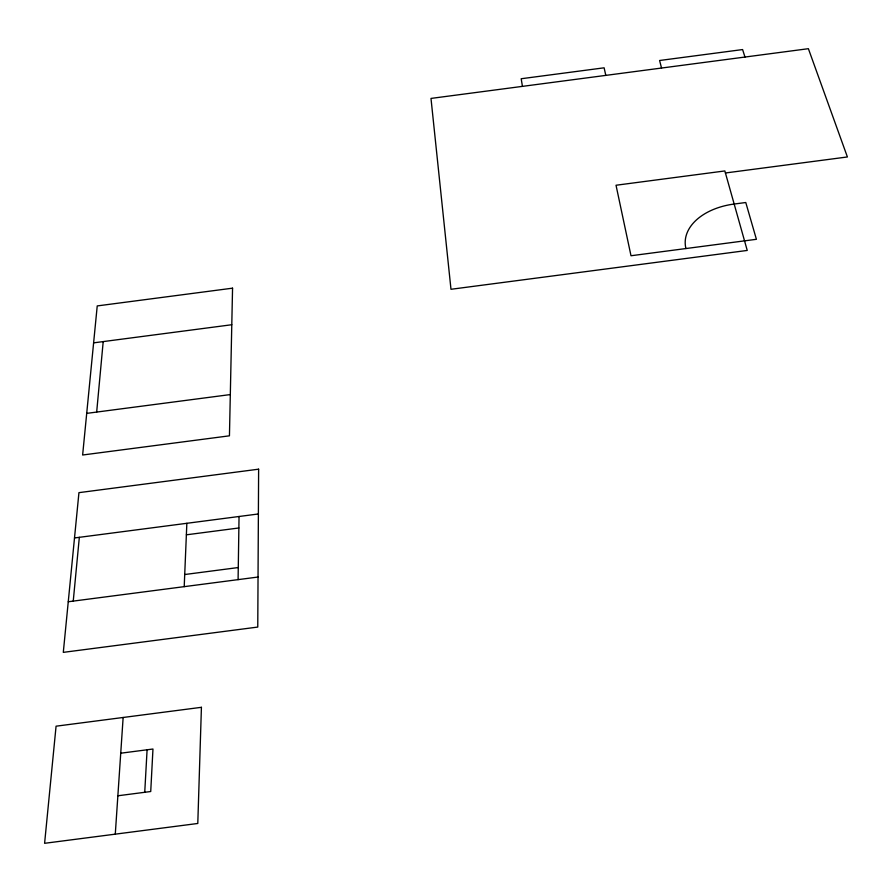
<?xml version="1.0" encoding="UTF-8"?>
<svg xmlns="http://www.w3.org/2000/svg" width="892" height="892" viewBox="0 0 892 892"><rect width="100%" height="100%" fill="white"/><g stroke="black" fill="none" stroke-linecap="round" stroke-linejoin="round"><path stroke-width="1.34" d="M238.086 579.633L239.045 516.49M184.209 586.657L186.852 523.303M144.738 792.297L147.091 749.793M115.28 834.154L123.141 717.48M96.671 412.071L103.204 341.591M73.244 601.108L79.332 537.33M725.43 172.981L847.4 156.959L808.386 48.692L430.992 98.421L450.984 289.287L747.24 250.44L724.85 170.941L616.026 185.246L631.001 255.748L756.405 239.301L745.779 202.517L734.172 204.034A59.597 38.423 -1.4 0 0 685.926 248.545M93.615 342.851L231.786 324.733M86.714 413.375L230.314 394.576M74.504 537.954L258.39 513.97M186.372 534.821L238.866 527.975M184.711 574.526L238.264 567.546M68.26 601.754L258.044 577.035M120.732 753.205L152.967 749.024L150.726 791.516L117.867 795.776M744.976 57.055L742.601 49.562L659.589 60.5L661.541 68.048M605.802 75.396L604.118 67.814L521.184 78.741L522.444 86.379M258.624 469.181L257.766 627.065L63.299 652.364L78.942 492.652L258.624 469.181M232.556 288.172L229.445 435.82L82.633 455.009L97.228 305.923L232.556 288.172M201.425 707.311L197.79 823.472L44.6 843.308L56.073 726.188L201.425 707.311"/></g></svg>
